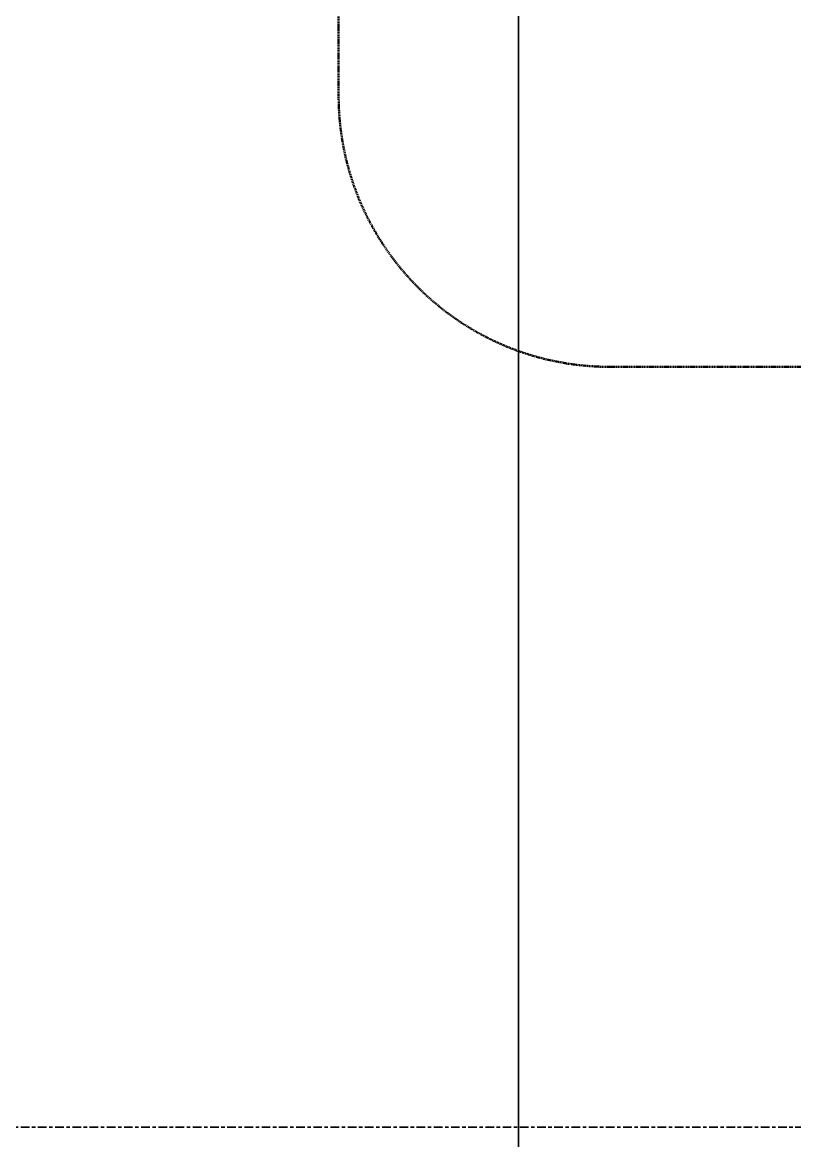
# Model space of a CAD drawing. Header units: millimetres. Extents: x -153298 to 620751, y -313239 to 250031.
# Drawn here: x 5109 to 6534, y -307590 to -305529 of the extents above; entities that cross this region are included whole.
import ezdxf

# ---------------------------------------------------------------- set-up
doc = ezdxf.new("R2010")
doc.units = ezdxf.units.MM
doc.linetypes.add('Centre', pattern=[31.75, 6.35, -4.7625, 15.875, -4.7625])
doc.linetypes.add('DPA_Hidden 50', pattern=[3, 2, -1])
for name, color, linetype, lineweight in [('A-ANNO-SYMB', 3, 'Continuous', 9), ('A-FLOR-LEVL', 3, 'Continuous', 35), ('I-WALL-E', 2, 'Continuous', 35)]:
    doc.layers.add(name, color=color, linetype=linetype, lineweight=lineweight)

msp = doc.modelspace()

# ---------------------------------------------------------------- linework, layer by layer
at = {"layer": 'A-ANNO-SYMB', "linetype": 'DPA_Hidden 50', "lineweight": 50}
for p, q in [((5692.5928, -296351.0671), (5692.5928, -305663.4811)), ((6192.5928, -306163.4811), (8358.9387, -306163.4811))]:
    msp.add_line(p, q, dxfattribs=at)
msp.add_arc((6192.5928, -305663.4811), 500, 180, 270, dxfattribs=at)
at = {"layer": 'A-FLOR-LEVL', "linetype": 'Centre'}
msp.add_line((-6493.6229, -307564.7103), (36480.0979, -307564.7103), dxfattribs=at)
at = {"layer": 'I-WALL-E'}
for p, q in [((6024.1524, -305514.7103), (6024.1524, -309614.7103)), ((6024.1524, -305514.7103), (6024.1524, -309609.7103)), ((6024.1524, -309609.7103), (6024.1524, -305514.7103)), ((6024.1524, -305514.7103), (6024.1524, -309614.7103)), ((6024.1524, -305514.7103), (6024.1524, -309614.7103)), ((6024.1524, -309614.7103), (6024.1524, -305514.7103)), ((6024.1524, -309614.7103), (6024.1524, -305514.7103)), ((6024.1524, -305514.7103), (6024.1524, -309614.7103)), ((6024.1524, -309614.7103), (6024.1524, -305514.7103)), ((6024.1524, -305514.7103), (6024.1524, -309614.7103))]:
    msp.add_line(p, q, dxfattribs=at)

doc.saveas('drawing.dxf')
